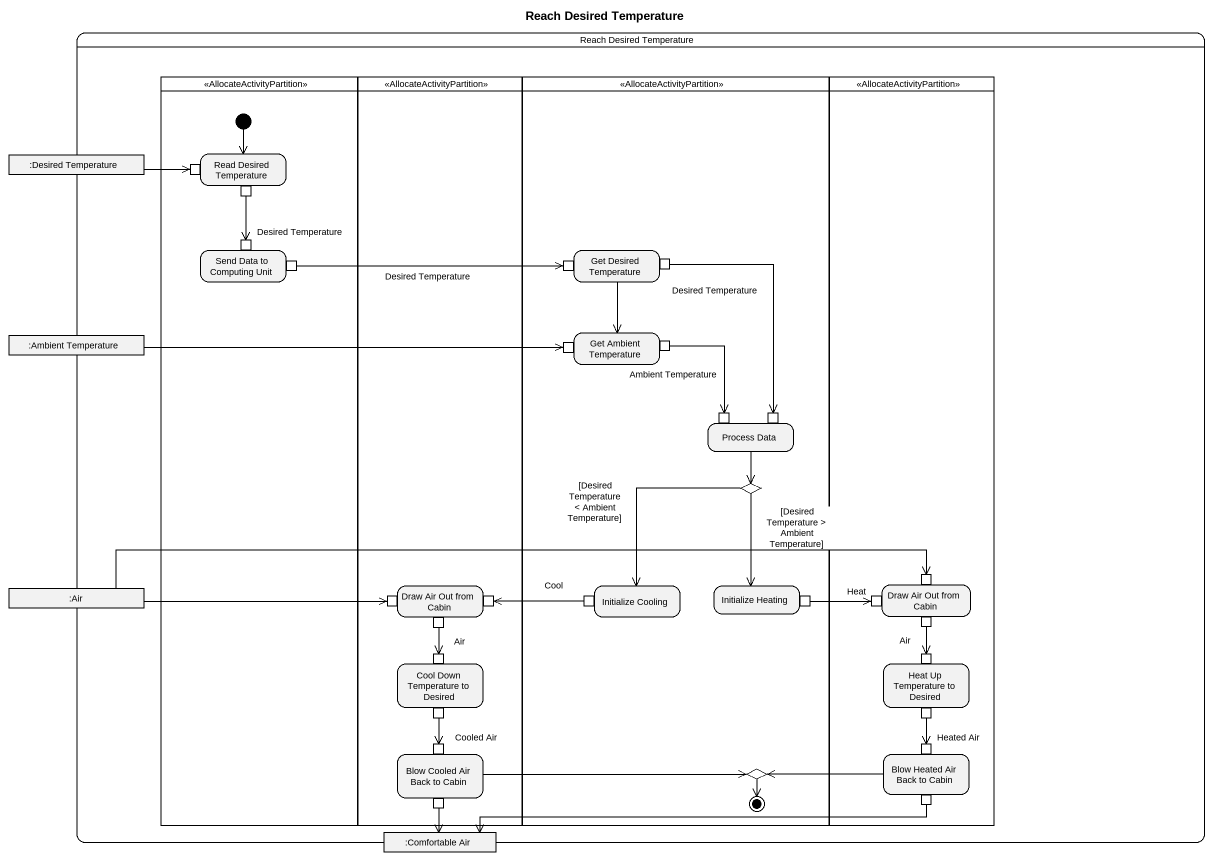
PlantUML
@startuml
title Reach Desired Temperature
hide empty description
state "Reach Desired Temperature" as Reach_Desired_Temperature {
  state " " as lane1 <<AllocateActivityPartition>> {
    state "Read Desired Temperature" as Read_Desired_Temperature {
      state pin1 <<inputPin>>
      state pin2 <<outputPin>>
    }
    state "Send Data to Computing Unit" as Send_Data_to_Computing_Unit {
      state pin3 <<inputPin>>
      state pin4 <<outputPin>>
    }
    [*] --> Read_Desired_Temperature
  }
  state " " as lane2 <<AllocateActivityPartition>> {
    state "Draw Air Out from Cabin" as Draw_Air_Out_from_Cabin {
      state pin12 <<inputPin>>
      state pin13 <<outputPin>>
      state pin14 <<inputPin>>
    }
    state "Cool Down Temperature to Desired" as Cool_Down_Temperature_to {
      state pin19 <<inputPin>>
      state pin22 <<outputPin>>
    }
    state "Blow Cooled Air Back to Cabin" as Blow_Cooled_Air_Back_to {
      state pin21 <<inputPin>>
      state pin25 <<outputPin>>
    }
  }
  state " " as lane3 <<AllocateActivityPartition>> {
    state "Get Desired Temperature" as Get_Desired_Temperature {
      state pin5 <<inputPin>>
      state pin6 <<outputPin>>
    }
    state "Get Ambient Temperature" as Get_Ambient_Temperature {
      state pin7 <<inputPin>>
      state pin8 <<outputPin>>
    }
    state "Process Data" as Process_Data {
      state pin9 <<inputPin>>
      state pin10 <<inputPin>>
    }
    state choice1 <<choice>>
    state "Initialize Cooling" as Initialize_Cooling {
      state pin15 <<outputPin>>
    }
    state "Initialize Heating" as Initialize_Heating {
      state pin16 <<outputPin>>
    }
    state choice2 <<choice>>
    choice2 --> [*]
  }
  state " " as lane4 <<AllocateActivityPartition>> {
    state "Draw Air Out from Cabin" as Draw_Air_Out_from_Cabin_2 {
      state pin11 <<inputPin>>
      state pin17 <<inputPin>>
      state pin18 <<outputPin>>
    }
    state "Heat Up Temperature to Desired" as Heat_Up_Temperature_to {
      state pin20 <<inputPin>>
      state pin23 <<outputPin>>
    }
    state "Blow Heated Air Back to Cabin" as Blow_Heated_Air_Back_to {
      state pin24 <<inputPin>>
      state pin26 <<outputPin>>
    }
  }
  state ":Desired Temperature" as Desired_Temperature <<object>>
  state ":Ambient Temperature" as Ambient_Temperature <<object>>
  state ":Air" as Air <<object>>
  state ":Comfortable Air" as Comfortable_Air <<object>>
}
Desired_Temperature -right-> pin1
pin2 --> pin3 : Desired Temperature
pin4 -right-> pin5 : Desired Temperature
Get_Desired_Temperature --> Get_Ambient_Temperature
pin6 --> pin10 : Desired Temperature
Ambient_Temperature -right-> pin7
pin8 --> pin9 : Ambient Temperature
Process_Data --> choice1
choice1 --> Initialize_Cooling : [Desired Temperature < Ambient Temperature]
choice1 --> Initialize_Heating : [Desired Temperature > Ambient Temperature]
Air -right-> pin11
Air -right-> pin12
pin13 --> pin19 : Air
pin15 -left-> pin14 : Cool
pin16 -right-> pin17 : Heat
pin18 --> pin20 : Air
pin22 --> pin21 : Cooled Air
pin23 --> pin24 : Heated Air
Blow_Cooled_Air_Back_to -right-> choice2
Blow_Heated_Air_Back_to -left-> choice2
pin25 --> Comfortable_Air
pin26 -left-> Comfortable_Air
@enduml
